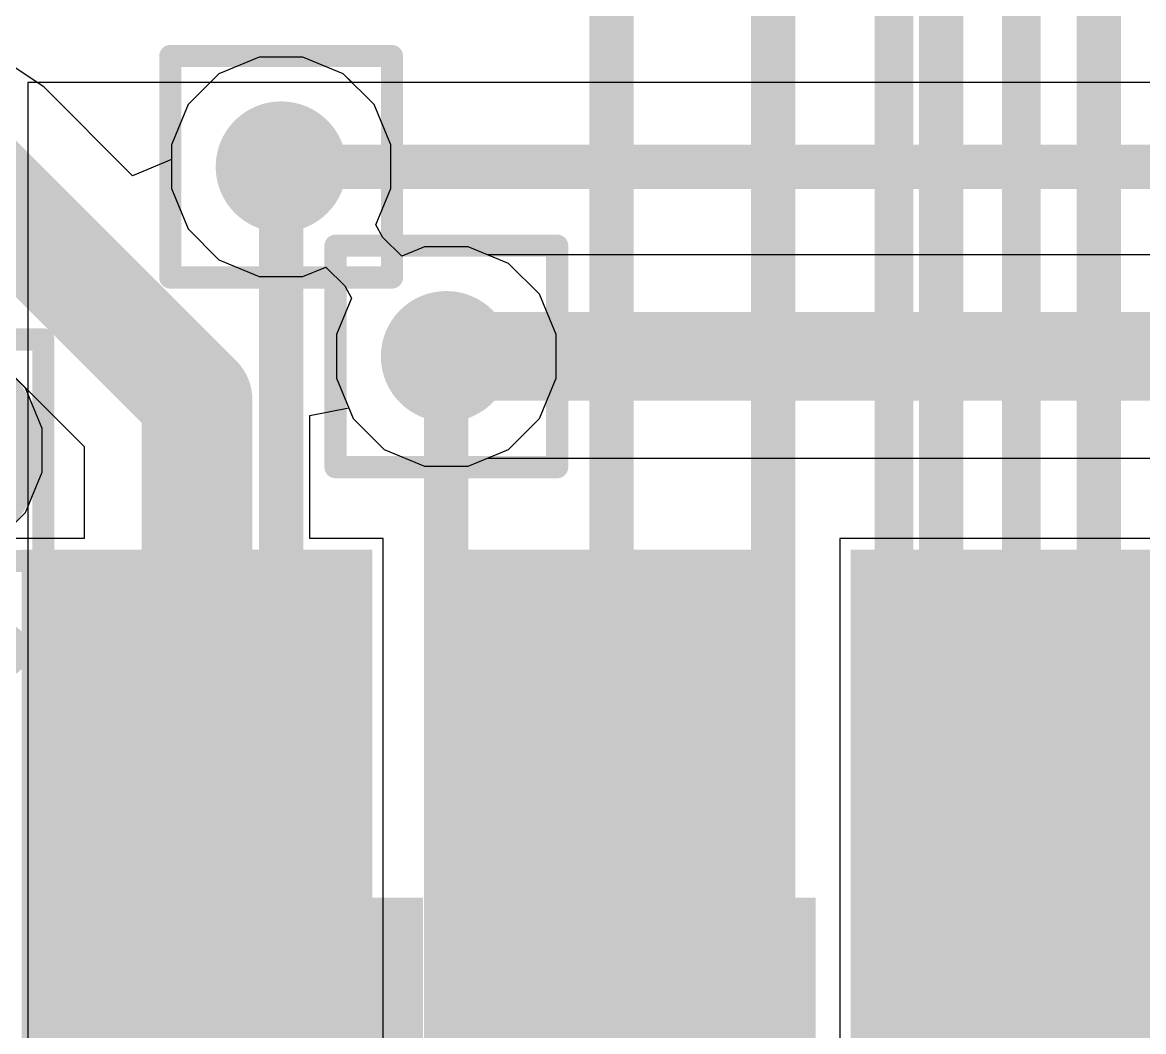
# Model space of a CAD drawing. Header units: inches. Extents: x -6 to 284, y -12 to 154.
# Drawn here: x 20.129 to 22.699, y 7.462 to 9.776 of the extents above; entities that cross this region are included whole.
import ezdxf

# ---------------------------------------------------------------- set-up
doc = ezdxf.new("R2010")
doc.units = ezdxf.units.IN
for name, color, linetype in [('Bottom Layer', 5, 'Continuous'), ('Bottom Overlay', 54, 'Continuous'), ('Bottom Paste', 16, 'Continuous'), ('Bottom Solder', 6, 'Continuous'), ('Drill Drawing', 1, 'Continuous'), ('GND-1', 16, 'Continuous'), ('GND-2', 90, 'Continuous'), ('GND-3', 216, 'Continuous'), ('GND-4', 54, 'Continuous'), ('PWR-1', 156, 'Continuous'), ('PWR-2', 130, 'Continuous'), ('Signal L1', 76, 'Continuous'), ('Signal L2', 6, 'Continuous'), ('Top Layer', 1, 'Continuous'), ('Top Paste', 8, 'Continuous'), ('Top Solder', 216, 'Continuous'), ('Via Holes', 16, 'Continuous')]:
    doc.layers.add(name, color=color, linetype=linetype)

# ---------------------------------------------------------------- blocks, each defined once
blk = doc.blocks.new('SOT_23_5_B_14')
at = {"layer": 'Bottom Layer'}
for points in [[(-1.85000011, 1.25000004), (-0.74999977, 1.25000004), (-0.74999977, 0.65000124), (-1.85000011, 0.65000124)], [(-1.85000011, 0.2999994), (-0.74999977, 0.2999994), (-0.74999977, -0.2999994), (-1.85000011, -0.2999994)], [(-1.85000011, -0.65000124), (-0.74999977, -0.65000124), (-0.74999977, -1.25000004), (-1.85000011, -1.25000004)]]:
    blk.add_hatch(color=5, dxfattribs=at).paths.add_polyline_path(points)
at = {"layer": 'Bottom Paste'}
for points in [[(-1.85000011, 1.25000004), (-0.74999977, 1.25000004), (-0.74999977, 0.65000124), (-1.85000011, 0.65000124)], [(-1.85000011, 0.2999994), (-0.74999977, 0.2999994), (-0.74999977, -0.2999994), (-1.85000011, -0.2999994)], [(-1.85000011, -0.65000124), (-0.74999977, -0.65000124), (-0.74999977, -1.25000004), (-1.85000011, -1.25000004)]]:
    blk.add_hatch(color=16, dxfattribs=at).paths.add_polyline_path(points)
at = {"layer": 'Bottom Solder'}
for points in [[(-1.95160011, 1.35160004), (-0.6483997699999999, 1.35160004), (-0.6483997699999999, 0.54840124), (-1.95160011, 0.54840124)], [(-1.95160011, 0.4015993999999999), (-0.6483997699999999, 0.4015993999999999), (-0.6483997699999999, -0.4015993999999999), (-1.95160011, -0.4015993999999999)], [(-1.95160011, -0.54840124), (-0.6483997699999999, -0.54840124), (-0.6483997699999999, -1.35160004), (-1.95160011, -1.35160004)]]:
    blk.add_hatch(color=6, dxfattribs=at).paths.add_polyline_path(points)
at = {"layer": 'Bottom Overlay'}
blk.add_lwpolyline([(-0.87900256, 1.4986, 0.127, 0.127, 0), (-0.87900256, 1.3986002, 0.127, 0.127, 0)], format="xyseb", dxfattribs=at)
blk.add_lwpolyline([(-0.9107525599999998, 1.3986002, 0.0635, 0.0635, 1), (-0.8472525599999999, 1.3986002, 0.0635, 0.0635, 1)], format="xyseb", close=True, dxfattribs=at)
blk = doc.blocks.new('AP6275S__125')
at = {"layer": 'Top Layer'}
for points in [[(-5.600001499999999, -5.627498269999999), (-5.600001499999999, -6.75249729), (-6.100000499999999, -6.75249729), (-6.100000499999999, -5.627498269999999)], [(-4.700000759999999, -5.627498269999999), (-4.700000759999999, -6.75249729), (-5.19999976, -6.75249729), (-5.19999976, -5.627498269999999)], [(-3.80000256, -5.627498269999999), (-3.80000256, -6.75249729), (-4.30000156, -6.75249729), (-4.30000156, -5.627498269999999)]]:
    blk.add_hatch(color=1, dxfattribs=at).paths.add_polyline_path(points)
at = {"layer": 'Top Paste'}
for points in [[(-5.600001499999999, -5.627498269999999), (-5.600001499999999, -6.75249729), (-6.100000499999999, -6.75249729), (-6.100000499999999, -5.627498269999999)], [(-4.700000759999999, -5.627498269999999), (-4.700000759999999, -6.75249729), (-5.19999976, -6.75249729), (-5.19999976, -5.627498269999999)], [(-3.80000256, -5.627498269999999), (-3.80000256, -6.75249729), (-4.30000156, -6.75249729), (-4.30000156, -5.627498269999999)]]:
    blk.add_hatch(color=8, dxfattribs=at).paths.add_polyline_path(points)
at = {"layer": 'Top Solder'}
for points in [[(-5.4984015, -5.52589827), (-5.4984015, -6.85409729), (-6.2016005, -6.85409729), (-6.2016005, -5.52589827)], [(-4.59840076, -5.52589827), (-4.59840076, -6.85409729), (-5.30159976, -6.85409729), (-5.30159976, -5.52589827)], [(-3.69840256, -5.52589827), (-3.69840256, -6.85409729), (-4.40160156, -6.85409729), (-4.40160156, -5.52589827)]]:
    blk.add_hatch(color=216, dxfattribs=at).paths.add_polyline_path(points)

msp = doc.modelspace()

# ---------------------------------------------------------------- hatches: boundary and pattern name
at = {"layer": 'Bottom Layer'}
h = msp.add_hatch(color=5, dxfattribs=at)
edge = h.paths.add_edge_path()
edge.add_arc((20.72188388, 9.44507382), 0.1499997, 0, 360)
h = msp.add_hatch(color=5, dxfattribs=at)
edge = h.paths.add_edge_path()
edge.add_arc((21.10048358, 9.01007342), 0.1499997, 0, 360)
at = {"layer": 'Bottom Solder'}
h = msp.add_hatch(color=6, dxfattribs=at)
edge = h.paths.add_edge_path()
edge.add_arc((19.92293958, 8.79507258), 0.2515997, 0, 360)
at = {"layer": 'GND-1'}
h = msp.add_hatch(color=16, dxfattribs=at)
edge = h.paths.add_edge_path()
edge.add_arc((20.72188388, 9.44507382), 0.1499997, 0, 360)
h = msp.add_hatch(color=16, dxfattribs=at)
edge = h.paths.add_edge_path()
edge.add_arc((21.10048358, 9.01007342), 0.1499997, 0, 360)
at = {"layer": 'GND-2'}
h = msp.add_hatch(color=90, dxfattribs=at)
edge = h.paths.add_edge_path()
edge.add_arc((20.72188388, 9.44507382), 0.1499997, 0, 360)
h = msp.add_hatch(color=90, dxfattribs=at)
edge = h.paths.add_edge_path()
edge.add_arc((21.10048358, 9.01007342), 0.1499997, 0, 360)
at = {"layer": 'GND-3'}
h = msp.add_hatch(color=216, dxfattribs=at)
edge = h.paths.add_edge_path()
edge.add_arc((20.72188388, 9.44507382), 0.1499997, 0, 360)
h = msp.add_hatch(color=216, dxfattribs=at)
edge = h.paths.add_edge_path()
edge.add_arc((21.10048358, 9.01007342), 0.1499997, 0, 360)
at = {"layer": 'GND-4'}
h = msp.add_hatch(color=54, dxfattribs=at)
edge = h.paths.add_edge_path()
edge.add_arc((20.72188388, 9.44507382), 0.1499997, 0, 360)
h = msp.add_hatch(color=54, dxfattribs=at)
edge = h.paths.add_edge_path()
edge.add_arc((21.10048358, 9.01007342), 0.1499997, 0, 360)
at = {"layer": 'PWR-1'}
h = msp.add_hatch(color=156, dxfattribs=at)
edge = h.paths.add_edge_path()
edge.add_arc((20.72188388, 9.44507382), 0.1499997, 0, 360)
h = msp.add_hatch(color=156, dxfattribs=at)
edge = h.paths.add_edge_path()
edge.add_arc((21.10048358, 9.01007342), 0.1499997, 0, 360)
at = {"layer": 'PWR-2'}
h = msp.add_hatch(color=130, dxfattribs=at)
edge = h.paths.add_edge_path()
edge.add_arc((20.72188388, 9.44507382), 0.1499997, 0, 360)
h = msp.add_hatch(color=130, dxfattribs=at)
edge = h.paths.add_edge_path()
edge.add_arc((21.10048358, 9.01007342), 0.1499997, 0, 360)
at = {"layer": 'Signal L1'}
h = msp.add_hatch(color=76, dxfattribs=at)
edge = h.paths.add_edge_path()
edge.add_arc((20.72188388, 9.44507382), 0.1499997, 0, 360)
h = msp.add_hatch(color=76, dxfattribs=at)
edge = h.paths.add_edge_path()
edge.add_arc((21.10048358, 9.01007342), 0.1499997, 0, 360)
at = {"layer": 'Signal L2'}
h = msp.add_hatch(color=6, dxfattribs=at)
edge = h.paths.add_edge_path()
edge.add_arc((20.72188388, 9.44507382), 0.1499997, 0, 360)
h = msp.add_hatch(color=6, dxfattribs=at)
edge = h.paths.add_edge_path()
edge.add_arc((21.10048358, 9.01007342), 0.1499997, 0, 360)
at = {"layer": 'Top Layer'}
h = msp.add_hatch(color=1, dxfattribs=at)
edge = h.paths.add_edge_path()
edge.add_arc((20.72188388, 9.44507382), 0.1499997, 0, 360)
h = msp.add_hatch(color=1, dxfattribs=at)
edge = h.paths.add_edge_path()
edge.add_arc((21.10048358, 9.01007342), 0.1499997, 0, 360)
at = {"layer": 'Top Solder'}
h = msp.add_hatch(color=216, dxfattribs=at)
edge = h.paths.add_edge_path()
edge.add_arc((19.92293958, 8.79507258), 0.2515997, 0, 360)
at = {"layer": 'Via Holes'}
h = msp.add_hatch(color=7, dxfattribs=at)
edge = h.paths.add_edge_path()
edge.add_arc((20.72188388, 9.44507382), 0.07499858, 0, 360)
h = msp.add_hatch(color=7, dxfattribs=at)
edge = h.paths.add_edge_path()
edge.add_arc((21.10048358, 9.01007342), 0.07499858, 0, 360)

# ---------------------------------------------------------------- linework, layer by layer
at = {"layer": 'Bottom Layer'}
for p, q in [((20.67183826, 9.69667352), (20.57936448, 9.65837032)), ((20.7719295, 9.69667352), (20.67183826, 9.69667352)), ((20.86440328, 9.65837032), (20.7719295, 9.69667352)), ((20.1778235, 9.62819766), (20.09380538, 9.684336739999999)), ((20.57936448, 9.65837032), (20.50858738, 9.587593219999999)), ((20.93518038, 9.587593219999999), (20.86440328, 9.65837032)), ((20.38138418, 9.424636979999999), (20.1778235, 9.62819766)), ((20.50858738, 9.587593219999999), (20.47028418, 9.495119439999998)), ((20.97348358, 9.495119439999998), (20.93518038, 9.587593219999999)), ((20.47028418, 9.495119439999998), (20.47028418, 9.4614619)), ((20.97348358, 9.3950282), (20.97348358, 9.495119439999998)), ((20.47028418, 9.4614619), (20.38138418, 9.424636979999999)), ((20.93898276, 9.31173398), (20.97348358, 9.3950282)), ((20.9547587, 9.28312596), (20.93898276, 9.31173398)), ((20.99818254, 9.24002978), (20.9547587, 9.28312596)), ((21.05043796, 9.26167312), (20.99818254, 9.24002978)), ((21.1505292, 9.26167312), (21.05043796, 9.26167312)), ((21.1952459, 9.24315144), (21.1505292, 9.26167312)), ((23.85433634, 9.24315144), (21.1952459, 9.24315144)), ((19.88742784, 9.18609796), (20.27010678, 8.80341902)), ((20.7880585, 8.874564419999999), (20.8769585, 8.892247900000001)), ((20.8769585, 8.892247900000001), (20.88718708, 8.86755402)), ((20.7880585, 8.592284059999999), (20.7880585, 8.874564419999999)), ((20.88718708, 8.86755402), (20.95796418, 8.79677692)), ((20.27010678, 8.80341902), (20.27010678, 8.592284059999999)), ((20.95796418, 8.79677692), (21.05043796, 8.75847372)), ((21.1505292, 8.75847372), (21.1952459, 8.776995399999999)), ((21.1952459, 8.776995399999999), (23.85433634, 8.776995399999999)), ((21.05043796, 8.75847372), (21.1505292, 8.75847372)), ((20.27010678, 8.592284059999999), (20.10208324, 8.592284059999999)), ((20.95608204, 8.592284059999999), (20.7880585, 8.592284059999999)), ((20.95608204, 7.23828626), (20.95608204, 8.592284059999999)), ((22.85608332, 8.592284059999999), (22.00208452, 8.592284059999999)), ((22.00208452, 8.592284059999999), (22.00208452, 7.23828626))]:
    msp.add_line(p, q, dxfattribs=at)
for points in [[(19.99469966, 9.44507382, 0.254, 0.254, 0), (20.52908264, 8.91069084, 0.254, 0.254, 0)], [(21.10048358, 9.01007342, 0.2032, 0.2032, 0), (24.29883634, 9.01007342, 0.2032, 0.2032, 0)], [(20.52908264, 7.91528516, 0.254, 0.254, 0), (20.52908264, 8.91069084, 0.254, 0.254, 0)], [(22.42908392, 7.91528516, 0.254, 0.254, 0), (22.42908646, 7.915282619999999, 0.254, 0.254, 0)], [(22.42908646, 6.43882126, 0.254, 0.254, 0), (22.42908646, 7.915282619999999, 0.254, 0.254, 0)]]:
    msp.add_lwpolyline(points, format="xyseb", dxfattribs=at)
for points in [[(21.04968358, 9.01007342, 0.1016, 0.1016, 1), (21.15128358, 9.01007342, 0.1016, 0.1016, 1)], [(20.46558264, 8.91069084, 0.127, 0.127, 1), (20.59258264, 8.91069084, 0.127, 0.127, 1)], [(20.46558264, 8.91069084, 0.127, 0.127, 1), (20.59258264, 8.91069084, 0.127, 0.127, 1)], [(20.46558264, 7.91528516, 0.127, 0.127, 1), (20.59258264, 7.91528516, 0.127, 0.127, 1)], [(22.36558392, 7.91528516, 0.127, 0.127, 1), (22.49258392, 7.91528516, 0.127, 0.127, 1)], [(22.36558646, 7.915282619999999, 0.127, 0.127, 1), (22.49258646, 7.915282619999999, 0.127, 0.127, 1)], [(22.36558646, 7.915282619999999, 0.127, 0.127, 1), (22.49258646, 7.915282619999999, 0.127, 0.127, 1)]]:
    msp.add_lwpolyline(points, format="xyseb", close=True, dxfattribs=at)
at = {"layer": 'Drill Drawing'}
for points in [[(20.46788388, 9.699073819999999, 0.0508, 0.0508, 0), (20.97588388, 9.699073819999999, 0.0508, 0.0508, 0)], [(20.46788388, 9.19107382, 0.0508, 0.0508, 0), (20.46788388, 9.699073819999999, 0.0508, 0.0508, 0)], [(20.97588388, 9.19107382, 0.0508, 0.0508, 0), (20.97588388, 9.699073819999999, 0.0508, 0.0508, 0)], [(20.84648358, 9.264073419999999, 0.0508, 0.0508, 0), (21.35448358, 9.264073419999999, 0.0508, 0.0508, 0)], [(20.84648358, 8.75607342, 0.0508, 0.0508, 0), (20.84648358, 9.264073419999999, 0.0508, 0.0508, 0)], [(21.35448358, 8.75607342, 0.0508, 0.0508, 0), (21.35448358, 9.264073419999999, 0.0508, 0.0508, 0)], [(20.46788388, 9.19107382, 0.0508, 0.0508, 0), (20.97588388, 9.19107382, 0.0508, 0.0508, 0)], [(19.66893958, 9.049072579999999, 0.0508, 0.0508, 0), (20.17693958, 9.049072579999999, 0.0508, 0.0508, 0)], [(20.17693958, 8.54107258, 0.0508, 0.0508, 0), (20.17693958, 9.049072579999999, 0.0508, 0.0508, 0)], [(20.84648358, 8.75607342, 0.0508, 0.0508, 0), (21.35448358, 8.75607342, 0.0508, 0.0508, 0)], [(19.66893958, 8.54107258, 0.0508, 0.0508, 0), (20.17693958, 8.54107258, 0.0508, 0.0508, 0)]]:
    msp.add_lwpolyline(points, format="xyseb", dxfattribs=at)
for points in [[(20.45518388, 9.699073819999999, 0.0254, 0.0254, 1), (20.48058388, 9.699073819999999, 0.0254, 0.0254, 1)], [(20.45518388, 9.699073819999999, 0.0254, 0.0254, 1), (20.48058388, 9.699073819999999, 0.0254, 0.0254, 1)], [(20.96318388, 9.699073819999999, 0.0254, 0.0254, 1), (20.98858388, 9.699073819999999, 0.0254, 0.0254, 1)], [(20.96318388, 9.699073819999999, 0.0254, 0.0254, 1), (20.98858388, 9.699073819999999, 0.0254, 0.0254, 1)], [(20.83378358, 9.264073419999999, 0.0254, 0.0254, 1), (20.85918358, 9.264073419999999, 0.0254, 0.0254, 1)], [(20.83378358, 9.264073419999999, 0.0254, 0.0254, 1), (20.85918358, 9.264073419999999, 0.0254, 0.0254, 1)], [(21.34178358, 9.264073419999999, 0.0254, 0.0254, 1), (21.36718358, 9.264073419999999, 0.0254, 0.0254, 1)], [(21.34178358, 9.264073419999999, 0.0254, 0.0254, 1), (21.36718358, 9.264073419999999, 0.0254, 0.0254, 1)], [(20.45518388, 9.19107382, 0.0254, 0.0254, 1), (20.48058388, 9.19107382, 0.0254, 0.0254, 1)], [(20.45518388, 9.19107382, 0.0254, 0.0254, 1), (20.48058388, 9.19107382, 0.0254, 0.0254, 1)], [(20.96318388, 9.19107382, 0.0254, 0.0254, 1), (20.98858388, 9.19107382, 0.0254, 0.0254, 1)], [(20.96318388, 9.19107382, 0.0254, 0.0254, 1), (20.98858388, 9.19107382, 0.0254, 0.0254, 1)], [(20.16423958, 9.049072579999999, 0.0254, 0.0254, 1), (20.18963958, 9.049072579999999, 0.0254, 0.0254, 1)], [(20.16423958, 9.049072579999999, 0.0254, 0.0254, 1), (20.18963958, 9.049072579999999, 0.0254, 0.0254, 1)], [(20.83378358, 8.75607342, 0.0254, 0.0254, 1), (20.85918358, 8.75607342, 0.0254, 0.0254, 1)], [(20.83378358, 8.75607342, 0.0254, 0.0254, 1), (20.85918358, 8.75607342, 0.0254, 0.0254, 1)], [(21.34178358, 8.75607342, 0.0254, 0.0254, 1), (21.36718358, 8.75607342, 0.0254, 0.0254, 1)], [(21.34178358, 8.75607342, 0.0254, 0.0254, 1), (21.36718358, 8.75607342, 0.0254, 0.0254, 1)], [(20.16423958, 8.54107258, 0.0254, 0.0254, 1), (20.18963958, 8.54107258, 0.0254, 0.0254, 1)], [(20.16423958, 8.54107258, 0.0254, 0.0254, 1), (20.18963958, 8.54107258, 0.0254, 0.0254, 1)]]:
    msp.add_lwpolyline(points, format="xyseb", close=True, dxfattribs=at)
at = {"layer": 'GND-1'}
for p, q in [((20.67183826, 9.69667352), (20.57936448, 9.65837032)), ((20.7719295, 9.69667352), (20.67183826, 9.69667352)), ((20.86440328, 9.65837032), (20.7719295, 9.69667352)), ((20.57936448, 9.65837032), (20.50858738, 9.587593219999999)), ((20.93518038, 9.587593219999999), (20.86440328, 9.65837032)), ((20.50858738, 9.587593219999999), (20.47028418, 9.495119439999998)), ((20.97348358, 9.495119439999998), (20.93518038, 9.587593219999999)), ((20.47028418, 9.495119439999998), (20.47028418, 9.3950282)), ((20.97348358, 9.3950282), (20.97348358, 9.495119439999998)), ((20.47028418, 9.3950282), (20.50858738, 9.30255442)), ((20.93898276, 9.31173398), (20.97348358, 9.3950282)), ((20.50858738, 9.30255442), (20.57936448, 9.231777319999999)), ((20.9547587, 9.28312596), (20.93898276, 9.31173398)), ((20.99818254, 9.24002978), (20.9547587, 9.28312596)), ((21.05043796, 9.26167312), (20.99818254, 9.24002978)), ((21.1505292, 9.26167312), (21.05043796, 9.26167312)), ((21.24300298, 9.22336992), (21.1505292, 9.26167312)), ((20.57936448, 9.231777319999999), (20.67183826, 9.19347412)), ((20.7719295, 9.19347412), (20.82418492, 9.21511746)), ((20.82418492, 9.21511746), (20.86760876, 9.17202128)), ((21.31378008, 9.152592819999999), (21.24300298, 9.22336992)), ((20.67183826, 9.19347412), (20.7719295, 9.19347412)), ((20.86760876, 9.17202128), (20.8833847, 9.143413259999999)), ((21.35208328, 9.06011904), (21.31378008, 9.152592819999999)), ((20.8833847, 9.143413259999999), (20.84888388, 9.06011904)), ((20.84888388, 9.06011904), (20.84888388, 8.960027799999999)), ((21.35208328, 8.960027799999999), (21.35208328, 9.06011904)), ((20.84888388, 8.960027799999999), (20.88718708, 8.86755402)), ((21.31378008, 8.86755402), (21.35208328, 8.960027799999999)), ((20.88718708, 8.86755402), (20.95796418, 8.79677692)), ((21.24300298, 8.79677692), (21.31378008, 8.86755402)), ((20.95796418, 8.79677692), (21.05043796, 8.75847372)), ((21.1505292, 8.75847372), (21.24300298, 8.79677692)), ((21.05043796, 8.75847372), (21.1505292, 8.75847372))]:
    msp.add_line(p, q, dxfattribs=at)
at = {"layer": 'GND-2'}
for p, q in [((20.67183826, 9.69667352), (20.57936448, 9.65837032)), ((20.7719295, 9.69667352), (20.67183826, 9.69667352)), ((20.86440328, 9.65837032), (20.7719295, 9.69667352)), ((20.57936448, 9.65837032), (20.50858738, 9.587593219999999)), ((20.93518038, 9.587593219999999), (20.86440328, 9.65837032)), ((20.50858738, 9.587593219999999), (20.47028418, 9.495119439999998)), ((20.97348358, 9.495119439999998), (20.93518038, 9.587593219999999)), ((20.47028418, 9.495119439999998), (20.47028418, 9.3950282)), ((20.97348358, 9.3950282), (20.97348358, 9.495119439999998)), ((20.47028418, 9.3950282), (20.50858738, 9.30255442)), ((20.93898276, 9.31173398), (20.97348358, 9.3950282)), ((20.50858738, 9.30255442), (20.57936448, 9.231777319999999)), ((20.9547587, 9.28312596), (20.93898276, 9.31173398)), ((20.99818254, 9.24002978), (20.9547587, 9.28312596)), ((21.05043796, 9.26167312), (20.99818254, 9.24002978)), ((21.1505292, 9.26167312), (21.05043796, 9.26167312)), ((21.24300298, 9.22336992), (21.1505292, 9.26167312)), ((20.57936448, 9.231777319999999), (20.67183826, 9.19347412)), ((20.7719295, 9.19347412), (20.82418492, 9.21511746)), ((20.82418492, 9.21511746), (20.86760876, 9.17202128)), ((21.31378008, 9.152592819999999), (21.24300298, 9.22336992)), ((20.67183826, 9.19347412), (20.7719295, 9.19347412)), ((20.86760876, 9.17202128), (20.8833847, 9.143413259999999)), ((21.35208328, 9.06011904), (21.31378008, 9.152592819999999)), ((20.8833847, 9.143413259999999), (20.84888388, 9.06011904)), ((20.84888388, 9.06011904), (20.84888388, 8.960027799999999)), ((21.35208328, 8.960027799999999), (21.35208328, 9.06011904)), ((20.84888388, 8.960027799999999), (20.88718708, 8.86755402)), ((21.31378008, 8.86755402), (21.35208328, 8.960027799999999)), ((20.88718708, 8.86755402), (20.95796418, 8.79677692)), ((21.24300298, 8.79677692), (21.31378008, 8.86755402)), ((20.95796418, 8.79677692), (21.05043796, 8.75847372)), ((21.1505292, 8.75847372), (21.24300298, 8.79677692)), ((21.05043796, 8.75847372), (21.1505292, 8.75847372))]:
    msp.add_line(p, q, dxfattribs=at)
at = {"layer": 'GND-3'}
for p, q in [((20.67183826, 9.69667352), (20.57936448, 9.65837032)), ((20.7719295, 9.69667352), (20.67183826, 9.69667352)), ((20.86440328, 9.65837032), (20.7719295, 9.69667352)), ((20.57936448, 9.65837032), (20.50858738, 9.587593219999999)), ((20.93518038, 9.587593219999999), (20.86440328, 9.65837032)), ((20.50858738, 9.587593219999999), (20.47028418, 9.495119439999998)), ((20.97348358, 9.495119439999998), (20.93518038, 9.587593219999999)), ((20.47028418, 9.495119439999998), (20.47028418, 9.3950282)), ((20.97348358, 9.3950282), (20.97348358, 9.495119439999998)), ((20.47028418, 9.3950282), (20.50858738, 9.30255442)), ((20.93898276, 9.31173398), (20.97348358, 9.3950282)), ((20.50858738, 9.30255442), (20.57936448, 9.231777319999999)), ((20.9547587, 9.28312596), (20.93898276, 9.31173398)), ((20.99818254, 9.24002978), (20.9547587, 9.28312596)), ((21.05043796, 9.26167312), (20.99818254, 9.24002978)), ((21.1505292, 9.26167312), (21.05043796, 9.26167312)), ((21.24300298, 9.22336992), (21.1505292, 9.26167312)), ((20.57936448, 9.231777319999999), (20.67183826, 9.19347412)), ((20.7719295, 9.19347412), (20.82418492, 9.21511746)), ((20.82418492, 9.21511746), (20.86760876, 9.17202128)), ((21.31378008, 9.152592819999999), (21.24300298, 9.22336992)), ((20.67183826, 9.19347412), (20.7719295, 9.19347412)), ((20.86760876, 9.17202128), (20.8833847, 9.143413259999999)), ((21.35208328, 9.06011904), (21.31378008, 9.152592819999999)), ((20.8833847, 9.143413259999999), (20.84888388, 9.06011904)), ((20.84888388, 9.06011904), (20.84888388, 8.960027799999999)), ((21.35208328, 8.960027799999999), (21.35208328, 9.06011904)), ((20.84888388, 8.960027799999999), (20.88718708, 8.86755402)), ((21.31378008, 8.86755402), (21.35208328, 8.960027799999999)), ((20.88718708, 8.86755402), (20.95796418, 8.79677692)), ((21.24300298, 8.79677692), (21.31378008, 8.86755402)), ((20.95796418, 8.79677692), (21.05043796, 8.75847372)), ((21.1505292, 8.75847372), (21.24300298, 8.79677692)), ((21.05043796, 8.75847372), (21.1505292, 8.75847372))]:
    msp.add_line(p, q, dxfattribs=at)
at = {"layer": 'GND-4'}
for p, q in [((20.67183826, 9.69667352), (20.57936448, 9.65837032)), ((20.7719295, 9.69667352), (20.67183826, 9.69667352)), ((20.86440328, 9.65837032), (20.7719295, 9.69667352)), ((20.57936448, 9.65837032), (20.50858738, 9.587593219999999)), ((20.93518038, 9.587593219999999), (20.86440328, 9.65837032)), ((20.50858738, 9.587593219999999), (20.47028418, 9.495119439999998)), ((20.97348358, 9.495119439999998), (20.93518038, 9.587593219999999)), ((20.47028418, 9.495119439999998), (20.47028418, 9.3950282)), ((20.97348358, 9.3950282), (20.97348358, 9.495119439999998)), ((20.47028418, 9.3950282), (20.50858738, 9.30255442)), ((20.93898276, 9.31173398), (20.97348358, 9.3950282)), ((20.50858738, 9.30255442), (20.57936448, 9.231777319999999)), ((20.9547587, 9.28312596), (20.93898276, 9.31173398)), ((20.99818254, 9.24002978), (20.9547587, 9.28312596)), ((21.05043796, 9.26167312), (20.99818254, 9.24002978)), ((21.1505292, 9.26167312), (21.05043796, 9.26167312)), ((21.24300298, 9.22336992), (21.1505292, 9.26167312)), ((20.57936448, 9.231777319999999), (20.67183826, 9.19347412)), ((20.7719295, 9.19347412), (20.82418492, 9.21511746)), ((20.82418492, 9.21511746), (20.86760876, 9.17202128)), ((21.31378008, 9.152592819999999), (21.24300298, 9.22336992)), ((20.67183826, 9.19347412), (20.7719295, 9.19347412)), ((20.86760876, 9.17202128), (20.8833847, 9.143413259999999)), ((21.35208328, 9.06011904), (21.31378008, 9.152592819999999)), ((20.8833847, 9.143413259999999), (20.84888388, 9.06011904)), ((20.84888388, 9.06011904), (20.84888388, 8.960027799999999)), ((21.35208328, 8.960027799999999), (21.35208328, 9.06011904)), ((20.84888388, 8.960027799999999), (20.88718708, 8.86755402)), ((21.31378008, 8.86755402), (21.35208328, 8.960027799999999)), ((20.88718708, 8.86755402), (20.95796418, 8.79677692)), ((21.24300298, 8.79677692), (21.31378008, 8.86755402)), ((20.95796418, 8.79677692), (21.05043796, 8.75847372)), ((21.1505292, 8.75847372), (21.24300298, 8.79677692)), ((21.05043796, 8.75847372), (21.1505292, 8.75847372))]:
    msp.add_line(p, q, dxfattribs=at)
at = {"layer": 'PWR-1'}
for p, q in [((20.67183826, 9.69667352), (20.57936448, 9.65837032)), ((20.7719295, 9.69667352), (20.67183826, 9.69667352)), ((20.86440328, 9.65837032), (20.7719295, 9.69667352)), ((20.57936448, 9.65837032), (20.50858738, 9.587593219999999)), ((20.93518038, 9.587593219999999), (20.86440328, 9.65837032)), ((20.50858738, 9.587593219999999), (20.47028418, 9.495119439999998)), ((20.97348358, 9.495119439999998), (20.93518038, 9.587593219999999)), ((20.47028418, 9.495119439999998), (20.47028418, 9.3950282)), ((20.97348358, 9.3950282), (20.97348358, 9.495119439999998)), ((20.47028418, 9.3950282), (20.50858738, 9.30255442)), ((20.93898276, 9.31173398), (20.97348358, 9.3950282)), ((20.50858738, 9.30255442), (20.57936448, 9.231777319999999)), ((20.9547587, 9.28312596), (20.93898276, 9.31173398)), ((20.99818254, 9.24002978), (20.9547587, 9.28312596)), ((21.05043796, 9.26167312), (20.99818254, 9.24002978)), ((21.1505292, 9.26167312), (21.05043796, 9.26167312)), ((21.24300298, 9.22336992), (21.1505292, 9.26167312)), ((20.57936448, 9.231777319999999), (20.67183826, 9.19347412)), ((20.7719295, 9.19347412), (20.82418492, 9.21511746)), ((20.82418492, 9.21511746), (20.86760876, 9.17202128)), ((21.31378008, 9.152592819999999), (21.24300298, 9.22336992)), ((20.67183826, 9.19347412), (20.7719295, 9.19347412)), ((20.86760876, 9.17202128), (20.8833847, 9.143413259999999)), ((21.35208328, 9.06011904), (21.31378008, 9.152592819999999)), ((20.8833847, 9.143413259999999), (20.84888388, 9.06011904)), ((20.84888388, 9.06011904), (20.84888388, 8.960027799999999)), ((21.35208328, 8.960027799999999), (21.35208328, 9.06011904)), ((20.13623608, 8.93759198), (20.06545898, 9.00836908)), ((20.84888388, 8.960027799999999), (20.88718708, 8.86755402)), ((21.31378008, 8.86755402), (21.35208328, 8.960027799999999)), ((20.17453928, 8.8451182), (20.13623608, 8.93759198)), ((20.88718708, 8.86755402), (20.95796418, 8.79677692)), ((21.24300298, 8.79677692), (21.31378008, 8.86755402)), ((20.17453928, 8.745026959999999), (20.17453928, 8.8451182)), ((20.95796418, 8.79677692), (21.05043796, 8.75847372)), ((21.1505292, 8.75847372), (21.24300298, 8.79677692)), ((20.13623608, 8.65255318), (20.17453928, 8.745026959999999)), ((21.05043796, 8.75847372), (21.1505292, 8.75847372)), ((20.06545898, 8.58177608), (20.13623608, 8.65255318))]:
    msp.add_line(p, q, dxfattribs=at)
at = {"layer": 'PWR-2'}
for p, q in [((20.67183826, 9.69667352), (20.57936448, 9.65837032)), ((20.7719295, 9.69667352), (20.67183826, 9.69667352)), ((20.86440328, 9.65837032), (20.7719295, 9.69667352)), ((20.57936448, 9.65837032), (20.50858738, 9.587593219999999)), ((20.93518038, 9.587593219999999), (20.86440328, 9.65837032)), ((20.50858738, 9.587593219999999), (20.47028418, 9.495119439999998)), ((20.97348358, 9.495119439999998), (20.93518038, 9.587593219999999)), ((20.47028418, 9.495119439999998), (20.47028418, 9.3950282)), ((20.97348358, 9.3950282), (20.97348358, 9.495119439999998)), ((20.47028418, 9.3950282), (20.50858738, 9.30255442)), ((20.93898276, 9.31173398), (20.97348358, 9.3950282)), ((20.50858738, 9.30255442), (20.57936448, 9.231777319999999)), ((20.9547587, 9.28312596), (20.93898276, 9.31173398)), ((20.99818254, 9.24002978), (20.9547587, 9.28312596)), ((21.05043796, 9.26167312), (20.99818254, 9.24002978)), ((21.1505292, 9.26167312), (21.05043796, 9.26167312)), ((21.24300298, 9.22336992), (21.1505292, 9.26167312)), ((20.57936448, 9.231777319999999), (20.67183826, 9.19347412)), ((20.7719295, 9.19347412), (20.82418492, 9.21511746)), ((20.82418492, 9.21511746), (20.86760876, 9.17202128)), ((21.31378008, 9.152592819999999), (21.24300298, 9.22336992)), ((20.67183826, 9.19347412), (20.7719295, 9.19347412)), ((20.86760876, 9.17202128), (20.8833847, 9.143413259999999)), ((21.35208328, 9.06011904), (21.31378008, 9.152592819999999)), ((20.8833847, 9.143413259999999), (20.84888388, 9.06011904)), ((20.84888388, 9.06011904), (20.84888388, 8.960027799999999)), ((21.35208328, 8.960027799999999), (21.35208328, 9.06011904)), ((20.13623608, 8.93759198), (20.06545898, 9.00836908)), ((20.84888388, 8.960027799999999), (20.88718708, 8.86755402)), ((21.31378008, 8.86755402), (21.35208328, 8.960027799999999)), ((20.17453928, 8.8451182), (20.13623608, 8.93759198)), ((20.88718708, 8.86755402), (20.95796418, 8.79677692)), ((21.24300298, 8.79677692), (21.31378008, 8.86755402)), ((20.17453928, 8.745026959999999), (20.17453928, 8.8451182)), ((20.95796418, 8.79677692), (21.05043796, 8.75847372)), ((21.1505292, 8.75847372), (21.24300298, 8.79677692)), ((20.13623608, 8.65255318), (20.17453928, 8.745026959999999)), ((21.05043796, 8.75847372), (21.1505292, 8.75847372)), ((20.06545898, 8.58177608), (20.13623608, 8.65255318))]:
    msp.add_line(p, q, dxfattribs=at)
at = {"layer": 'Signal L1'}
for points in [[(22.12631846, 3.9926006, 0.08889999999999999, 0.08889999999999999, 0), (22.12631846, 12.15168766, 0.08889999999999999, 0.08889999999999999, 0)], [(22.41841846, 4.11359096, 0.08889999999999999, 0.08889999999999999, 0), (22.41841846, 12.0306973, 0.08889999999999999, 0.08889999999999999, 0)]]:
    msp.add_lwpolyline(points, format="xyseb", dxfattribs=at)
at = {"layer": 'Signal L2'}
for points in [[(22.23494918, 5.003243739999999, 0.1016, 0.1016, 0), (22.23494918, 17.39176862, 0.1016, 0.1016, 0)], [(22.59579174, 5.1527075, 0.1016, 0.1016, 0), (22.59579174, 17.2721651, 0.1016, 0.1016, 0)], [(21.47908328, 4.79791776, 0.1016, 0.1016, 0), (21.47908328, 16.14507312, 0.1016, 0.1016, 0)], [(21.84927558, 4.915334339999999, 0.1016, 0.1016, 0), (21.84927558, 15.3440003, 0.1016, 0.1016, 0)], [(20.72188388, 4.62796128, 0.1016, 0.1016, 0), (20.72188388, 9.44507382, 0.1016, 0.1016, 0)], [(21.10048358, 4.71293698, 0.1016, 0.1016, 0), (21.10048358, 9.01007342, 0.1016, 0.1016, 0)]]:
    msp.add_lwpolyline(points, format="xyseb", dxfattribs=at)
for points in [[(20.69648388, 9.44507382, 0.0508, 0.0508, 1), (20.74728388, 9.44507382, 0.0508, 0.0508, 1)], [(21.07508358, 9.01007342, 0.0508, 0.0508, 1), (21.12588358, 9.01007342, 0.0508, 0.0508, 1)]]:
    msp.add_lwpolyline(points, format="xyseb", close=True, dxfattribs=at)
at = {"layer": 'Top Layer'}
for p, q in [((20.67183826, 9.69667352), (20.57936448, 9.65837032)), ((20.7719295, 9.69667352), (20.67183826, 9.69667352)), ((20.86440328, 9.65837032), (20.7719295, 9.69667352)), ((32.85123732, 9.638144299999999), (20.14159548, 9.638144299999999)), ((20.14159548, 9.638144299999999), (20.14159548, 6.13987342)), ((20.55913846, 9.638144299999999), (20.14159548, 9.638144299999999)), ((20.14159548, 9.638144299999999), (20.14159548, 6.13987342)), ((20.57936448, 9.65837032), (20.55913846, 9.638144299999999)), ((20.8846293, 9.638144299999999), (20.86440328, 9.65837032)), ((29.99006702, 9.638144299999999), (20.8846293, 9.638144299999999))]:
    msp.add_line(p, q, dxfattribs=at)
for points in [[(20.72188388, 9.44507382, 0.1016, 0.1016, 0), (23.96027974, 9.44507382, 0.1016, 0.1016, 0)], [(21.10048358, 9.01007342, 0.1016, 0.1016, 0), (23.07953728, 9.01007342, 0.1016, 0.1016, 0)]]:
    msp.add_lwpolyline(points, format="xyseb", dxfattribs=at)
for points in [[(20.69648388, 9.44507382, 0.0508, 0.0508, 1), (20.74728388, 9.44507382, 0.0508, 0.0508, 1)], [(21.07508358, 9.01007342, 0.0508, 0.0508, 1), (21.12588358, 9.01007342, 0.0508, 0.0508, 1)]]:
    msp.add_lwpolyline(points, format="xyseb", close=True, dxfattribs=at)

# ---------------------------------------------------------------- block references
msp.add_blockref('AP6275S__125', (26.5454384, 13.2950712))
at = {"rotation": 90}
msp.add_blockref('SOT_23_5_B_14', (21.47908328, 9.2152851), dxfattribs=at)

doc.saveas('drawing.dxf')
